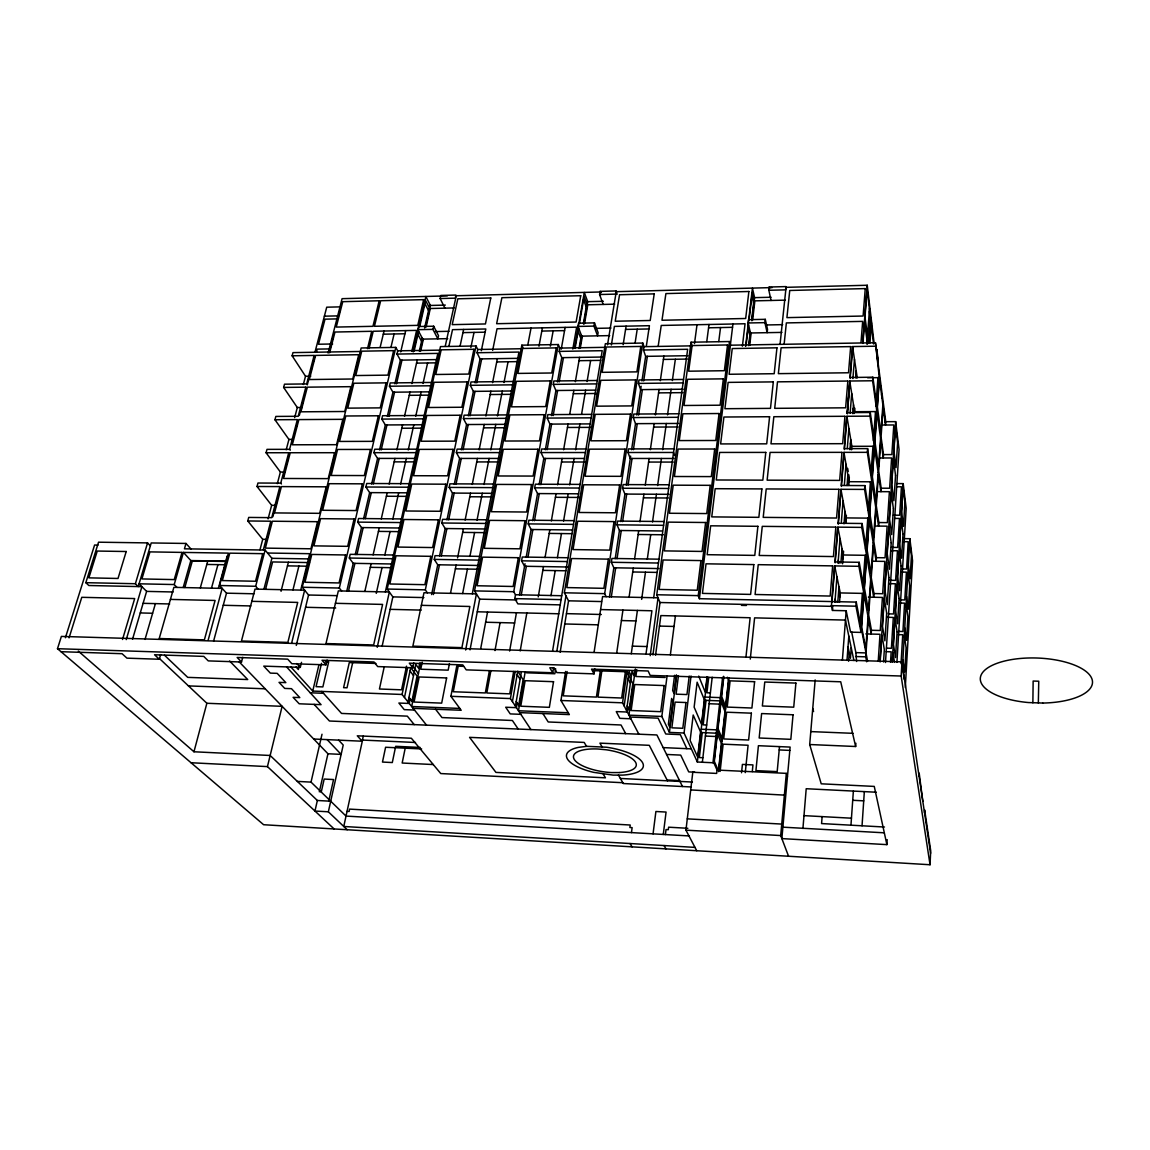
<?xml version="1.0" encoding="UTF-8"?>
<svg xmlns="http://www.w3.org/2000/svg" width="1150" height="1150" viewBox="0 0 1150 1150"><rect width="100%" height="100%" fill="white"/><g stroke="black" fill="none" stroke-linecap="round" stroke-linejoin="round"><path stroke-width="1.5" d="M1032.872 702.822L1033.146 681.044L1038.752 681.217L1038.335 703.009M930.58 853.314L901.988 661.868L61.381 636.41L57.5 648.701L263.623 824.723L930.048 864.742L930.709 850.712L924.643 809.887L924.499 812.633M922.818 801.363L919.181 773.116L919.037 775.991M905.294 687.456L912.554 560.74L909.88 538.689L902.807 538.602M901.025 663.665L902.736 634.742L898.179 634.628M930.048 864.742L901.154 676.027L901.988 661.868M902.247 671.226L909.88 538.689M896.914 662.386L906.186 508.314L903.196 483.618L896.957 483.589M779.513 746.623L777.184 771.621L755.924 770.615L758.411 745.703L790.122 747.083L781.856 838.594L886.88 844.632L887.182 839.644M890.517 662.328L891.178 651.82L886.262 651.676M892.184 662.098L903.196 483.618M892.386 661.451L892.932 652.567L894.499 662.414M883.545 661.926L884.336 649.563L881.906 635.102L880.152 661.954M885.486 662.529L899.056 449.492L895.678 421.647L885.759 421.691L875.438 342.729L730.451 345.201L729.503 341.536L691.064 342.211L656.765 594.751L659.999 602.514L652.941 654.925M878.241 660.991L880.009 634.283L865.821 633.909M880.023 661.034L895.678 421.647M862.04 825.786L864.34 791.617M866.683 661.796L865.734 656.837L868.394 618.671L871.182 634.053L871.441 630.272L868.667 614.848L870.996 581.383L873.698 597.253L873.957 593.558L871.254 577.645L873.54 544.928L876.171 561.272L876.429 557.664L873.799 541.276L876.027 509.306L878.586 526.082L878.83 522.546L876.286 505.727L878.456 474.461L880.958 491.654L881.188 488.204L878.701 470.968L880.842 440.378L883.258 457.973L883.502 454.595L881.072 436.957L883.171 407.043L885.529 425.011L885.759 421.691M815.163 679.938L809.701 744.524L855.643 746.508L855.873 743.259M850.957 825.182L853.372 791.071M856.592 661.494L855.873 652.625L851.589 631.637M859.999 626.003L862.356 593.386M862.931 585.393L865.102 555.306M865.548 549.226L867.79 518.118M868.351 510.384L870.421 481.778M871.096 472.492L872.979 446.286M873.396 440.608L875.495 411.571M875.898 406.036L877.939 377.646M831.939 602.428L834.67 565.915L840.262 592.926L863.822 593.414L858.906 566.303L834.67 565.915L831.436 605.648L832.485 610.434L846.184 610.751L850.569 632.141L861.019 632.414L866.554 555.321L861.781 527.39L862.069 523.494L838.149 523.25L840.894 489.296L864.584 489.411L869.213 518.133L846.213 517.917L840.923 489.296M875.438 342.729L879.304 377.631L866.827 551.511L862.069 523.494M873.554 343.965L867.114 289.599L864.973 317.026L867.488 335.426M851.23 647.766L850.454 658.303L848.01 646.803M874.101 343.059L867.244 285.257L786.068 287.327L780.088 343.922M861.019 632.414L855.959 606.194L856.261 602.097L699.401 598.704L698.251 595.628L729.503 341.536M858.906 566.303L859.208 562.307L835.001 561.933L837.818 527.146L861.781 527.39M864.584 489.411L864.872 485.602L841.225 485.501L843.913 452.353L867.33 452.338L871.829 481.793L849.088 481.706L843.928 452.353M867.33 452.338L867.603 448.615L844.229 448.644L846.874 416.271L870.004 416.128L874.374 446.272L851.877 446.315L846.874 416.271L844.373 449.621M870.004 416.128L870.277 412.491L847.162 412.649L849.735 381.024L872.62 380.765L876.875 411.571L854.622 411.714L849.735 381.024M872.62 380.765L872.879 377.214L850.008 377.488L852.524 346.581L875.179 346.207M868.466 342.873L870.291 318.823M869.961 342.944L871.499 322.762M846.989 660.416L848.815 636.151M848.585 661.236L849.246 652.596M862.759 342.513L867.244 285.257M862.917 343.433L864.556 322.388L867.517 343.908M842.389 660.172L846.184 610.751M866.827 344.08L867.086 340.731M869.572 308.272L867.344 337.41L868.135 343.146M837.775 602.255L838.997 586.845M840.894 563.112L842.044 548.708M844.014 523.825L845.006 511.463M847.076 485.487L847.895 475.079M849.922 449.707L850.727 439.53M852.797 413.655L853.501 404.786M855.643 377.761L856.204 370.817M822.121 816.615L821.574 823.572L884.479 827.023M839.529 602.241L840.262 592.926M842.591 563.802L843.568 551.181M845.811 523.092L846.4 515.444M849.261 479.277L848.772 485.401L847.607 478.788M851.604 449.794L851.863 446.315M854.622 411.714L854.867 408.25M861.019 342.427L862.673 321.382L786.356 322.92L784.185 343.749M835.159 562.824L837.833 527.146L843.266 554.99L866.554 555.321M841.067 490.245L838.307 524.17L838.134 523.25M841.383 486.45L844.086 453.316M847.334 413.641L849.879 382.03L847.334 413.641L847.162 412.649M850.166 378.494L852.682 347.602M832.485 610.434L832.715 607.717M834.9 602.356L836.941 576.941M838.034 563.313L840.032 538.502M841.354 522.057L843.065 500.969M844.359 484.912L846.012 464.312M847.277 448.644L848.887 428.519M850.123 413.195L851.704 393.53M852.912 378.551L854.464 359.332M788.569 856.247L780.706 835.561L786.341 773.361L717.039 770.069L713.863 762.795L723.58 676.315M752.287 771.592L752.948 764.908L742.411 764.419L741.534 772.757M745.272 772.628L748.089 745.258L723.134 744.165L720.13 771.42M750.274 659.108L754.601 617.866L845.466 620.08L853.889 660.488M745.933 657.254L750.131 617.751L660.862 615.581L655.572 655.155M765.282 319.326L767.524 329.36L767.151 332.666L764.908 322.647L765.282 319.326L748.477 319.671L748.089 322.978L750.49 332.982L749.067 345.101M768.861 290.274L769.221 287.026L785.924 286.594L785.579 289.857L768.861 290.274L771.046 300.466M717.039 770.069L716.666 773.418L692.789 772.268L685.946 830.156L696.742 850.741M721.452 743.547L718.434 770.816L714.337 761.343L717.428 733.801M724.989 711.577L722.027 738.329L718.017 728.525L721.05 701.5M728.467 680.211L725.564 706.459L721.625 696.325L723.81 676.89M718.635 771.607L729.043 677.652M712.971 762.752L722.588 677.364M702.276 732.593L699.358 757.577L702.88 757.735M706.043 700.35L703.168 724.859L706.675 725.003M708.731 677.321L706.919 692.774L710.384 692.904M748.65 345.632L750.246 331.976M751.64 319.973L753.983 299.848L752.287 292.459L749.096 319.686M751.899 320.778L754.587 297.634L752.431 288.19L745.602 346.337M749.699 345.431L751.151 332.968M752.646 320.031L754.874 300.854L785.191 300.136M702.363 762.249L712.195 677.249M742.397 346.179L745.056 323.754L661.236 325.45L658.231 345.891M707.049 676.66L705.238 692.128L698.711 676.085M713.863 762.795L697.36 762.019L707.264 677.551M746.062 345.546L748.506 324.717M689.224 676.056L686.952 694.557L676.099 694.169L678.428 675.683M730.207 346.351L732.938 323.998M699.401 598.704L730.451 345.201M697.36 762.019L684.063 733.01L691.049 675.941M663.277 834.44L666.066 812.058L655.902 811.497L653.056 833.851M665.404 834.569L666.023 829.567L668.294 829.696L668.61 827.195L687.844 828.288M676.344 674.992L674.015 693.479L672.649 690.46L674.59 675.294M718.764 341.521L720.533 327.549M684.063 733.01L669.444 732.406L676.646 675.452M669.444 732.406L661.839 716.464L667.115 675.711M670.364 654.81L675.395 615.94M706.776 341.579L709.004 324.487M631.465 832.6L632.126 827.626L629.884 827.497L630.214 825.024L349.614 809.111L349.111 811.469L347.056 811.354M650.21 655.687L658.044 597.813L602.571 596.606L594.104 652.165M694.485 343.562L697.015 324.731M645.969 654.235L651.906 610.779L600.602 609.558M653.703 597.712L687.657 349.284L643.497 350.017L644 346.668L642.778 343.059L605.36 343.706L564.363 592.796L568.546 600.817L560.165 652.251M636.812 669.702L635.878 676.502L665.189 677.494M641.657 599.38L645.466 572.197M647.292 559.216L650.742 534.635M652.524 521.956L656.406 494.241M657.628 485.544L661.423 458.476M662.659 449.664L666.339 423.502M667.546 414.891L671.126 389.318M672.362 380.564L675.352 359.26M626.549 710.499L631.997 671.614L633.909 675.539L634.628 670.436M627.986 707.308L627.325 712.023L616.256 711.591L619.85 718.333L630.847 718.779M629.165 709.593L632.788 683.574L626.951 671.758L593.386 670.651M635.389 669.027L628.964 715.156L661.839 716.464M625.413 671.715L621.661 698.021L597.942 697.13L601.852 670.939M638.868 734.203L622.553 702.822L626.951 671.758M631.278 653.789L637.402 610.434M624.163 705.913L629.021 671.485L631.35 676.229M616.702 652.999L622.941 610.089M629.05 597.396L633.276 568.129M634.584 559.029L638.681 530.725M639.961 521.827L643.942 494.184M645.251 485.171L649.103 458.476M650.368 449.679L654.134 423.574M655.385 414.963L659.065 389.448M660.33 380.707L663.881 356.083M646.329 346.236L649.419 325.694L614.402 326.399L611.383 345M609.457 596.908L613.841 567.784L611.34 562.278L611.929 558.44L658.964 559.173M615.207 558.684L619.447 530.495L617.018 524.831L617.579 521.079L664.111 521.539M620.784 521.597L624.924 494.069L622.553 488.247L623.113 484.581L669.128 484.768M626.276 485.084L630.631 456.09M631.594 449.693L635.519 423.66L633.262 417.565L633.794 414.058L678.845 413.77M636.798 415.078L641.139 386.228M641.944 380.952L645.639 356.356L643.497 350.017M600.329 670.881L596.404 697.072L563.227 695.836L567.108 671.528M611.311 596.951L615.681 567.827M617.047 558.713L621.273 530.524M622.596 521.611L626.721 494.083M628.072 485.099L632.069 458.462M633.377 449.693L637.273 423.66M638.566 415.078L642.376 389.62M643.684 380.938L647.364 356.327M606.136 596.692L604.684 593.644L642.778 343.059M327.103 660.057L325.982 664.844L322.043 660.273L374.023 661.983L377.703 666.583L412.821 667.762L409.328 663.148L462.789 664.901L466.224 669.861L552.747 672.764L549.815 667.762L554.128 667.906L556.859 672.606L594.033 673.857L594.794 668.84M673.799 458.476L630.272 458.462L627.972 452.496L628.518 448.917L674.044 448.859M683.244 389.203L640.636 389.634L638.437 383.41L638.954 379.989L683.531 379.457M635.102 342.988L637.229 329.188M623.142 344.756L626.089 326.154M519.699 712.626L569.379 714.61L560.941 700.494L565.599 671.456M552.747 672.764L553.567 667.791M556.873 651.116L565.944 595.815M615.997 290.95L615.48 294.127L599.596 294.529L600.142 291.367L615.997 290.95L617.148 294.271M607.531 344.842L616.242 291.669L772.139 287.586M555.651 668.739L554.832 673.756L526.499 672.808M552.604 650.9L602.212 350.692L559.188 351.397L559.791 348.091L558.325 344.54L521.856 345.173L474.548 590.899L479.679 599.15L470.034 649.851M594.478 322.877L598.115 332.623L597.583 335.843L593.932 326.111L594.478 322.877L578.536 323.207L577.976 326.428L581.742 336.145L579.701 347.976M550.979 595.714L555.22 570.601M557.376 557.808L561.459 533.571M563.572 521.065L568.172 493.738M569.667 484.854L574.123 458.448M575.589 449.765L579.931 423.948M581.656 413.77L585.623 390.209M587.089 381.556L590.626 360.525M583.798 324.243L587.707 301.659L584.301 292.474L574.684 347.501M518.707 705.281L523.106 679.751L517.744 671.226L512.426 701.629M580.276 348.292L582.374 336.131M584.559 323.509L587.794 304.793L614.689 304.161M525.176 671.902L518.477 710.772L568.273 712.756M538.243 596.922L543.476 566.591M545.028 557.621L549.844 529.704M551.353 520.95L556.054 493.681M557.577 484.797L562.12 458.448M563.615 449.765L568.057 424.005M569.811 413.842L573.879 390.324M575.359 381.699L579.557 357.377M575.086 348.421L578.622 328.109M579.485 323.207L584.114 296.643L586.788 303.816L583.395 323.452M515.43 706.158L521.281 672.506M517.227 703.038L516.422 707.667L505.713 707.236L510.226 713.906L520.849 714.337M579.054 348.493L581.368 335.168M513.662 671.471L509.723 693.852L486.809 693.004L490.892 670.709M530.941 729.589L510.413 698.567L515.171 671.471M572.829 349.025L576.653 327.161L497.03 328.771L492.66 350.362M520.202 650.914L526.844 612.993M521.252 594.996L526.355 566.289M527.965 557.304L532.896 529.518M534.462 520.734L539.293 493.58M540.859 484.725L545.531 458.448M547.084 449.779L551.641 424.091M553.15 415.624L557.621 390.497M559.144 381.915L563.457 357.636M560.251 604.871L517.859 603.894L514.783 598.618L515.488 594.737L513.748 591.718L558.325 344.54M568.287 567.008L524.572 566.26L521.582 560.826L522.258 557.031L567.999 557.75M526.168 557.276L531.128 529.503L528.209 523.897L528.871 520.202L574.123 520.648M532.694 520.72L537.539 493.566L534.692 487.83L535.339 484.207L580.117 484.394M539.12 484.711L543.806 458.448L541.018 452.568L541.65 449.032L585.968 448.974M545.344 449.779L549.93 424.106L547.213 418.082L547.831 414.632L591.689 414.345M551.439 415.639L555.91 390.511L553.265 384.373L553.869 380.995L597.281 380.478M561.243 349.183L565.139 327.391M509.622 651.015L516.451 612.749M519.455 594.967L525.018 563.744M557.448 381.944L561.775 357.664L559.188 351.397M489.411 670.666L485.329 692.947L453.272 691.754L458.203 666.181M550.361 346.164L553.164 330.841M494.989 650.569L500.092 622.61M538.976 346.207L542.412 327.851M480.743 648.384L487.543 612.03M465.649 650.009L476.416 593.889L423.976 592.753L412.864 646.171L461.912 647.651L469.861 606.481L421.36 605.331M527.836 344.784L531.027 328.081M413.152 708.357L461.179 710.269L450.901 696.311L456.737 666.137L463.507 666.353M472.305 593.803L518.966 352.058L477.049 352.748L477.724 349.485L476.028 345.978L440.479 346.596L387.205 589.044L392.854 596.893L382.088 646.415M462.645 593.515L467.432 569.049M469.904 556.442L474.591 532.536M477.02 520.202L482.296 493.249M484.021 484.481L489.124 458.433M490.806 449.851L495.794 424.379M497.447 415.984L502.334 391.072M504.002 382.533L508.07 361.761M449.449 663.579L448.155 670.163L420.756 669.228L422.194 662.213M450.498 593.242L456.133 565.096M457.556 557.951L463.393 528.727M465.118 520.087L470.494 493.192M472.247 484.423L477.437 458.433M479.147 449.866L484.236 424.436M485.904 416.056L490.878 391.187M492.574 382.662L497.375 358.656M405.202 748.176L402.169 763.025L433.277 764.549M481.332 350.721L485.803 328.986L452.511 329.662L448.931 346.164M410.176 698.913L409.242 703.455L398.892 703.038L404.239 709.636L414.503 710.053M431.609 594.564L437.733 564.779L434.269 559.403L435.045 555.666L479.536 556.356M439.559 555.924L445.179 528.526L441.801 522.991L442.563 519.34L486.594 519.786M446.962 519.872L452.467 493.077L449.176 487.413L449.909 483.848L493.494 484.021M454.264 484.337L459.598 458.433L456.378 452.626L457.096 449.132L500.236 449.075M461.351 449.88L466.569 424.537L463.421 418.6L464.126 415.179L506.834 414.906M468.338 415.883L473.383 391.374L470.307 385.322L470.997 381.973L513.288 381.469M475.122 382.907L480.053 358.915L477.049 352.748M433.363 594.593L439.473 564.808M441.298 555.953L446.904 528.54M448.687 519.886L454.178 493.091M455.975 484.351L461.294 458.433M463.048 449.88L468.237 424.522M470.019 415.869L475.036 391.359M476.776 382.878L481.692 358.901M411.944 701.126L417.076 676.056L410.679 667.633L404.484 697.489M419.75 663.018L418.672 668.294L415.783 664.456L408.063 701.96M420.569 663.162L411.686 706.517L459.827 708.429M412.821 667.762L413.827 662.903M406.525 666.166L401.58 689.827L379.442 689.008L384.158 667.115M426.535 725.147L402.083 694.471L407.618 667.848M427.34 592.825L425.342 589.849L476.028 345.978M470.853 347.544L474.03 332.408M460.115 345.92L463.622 329.432M313.706 739.004L362.178 741.218L363.299 736.029M377.229 647.306L389.332 592.006L338.33 590.899L325.982 643.554L373.664 644.992L382.591 604.411L335.426 603.304M445.309 345.934L456.262 295.751L601.393 291.956M385.351 591.919L437.848 353.395L396.98 354.071L397.728 350.836L395.801 347.386L361.158 347.99L302.249 587.247L308.559 595.01L336.806 595.643M328.742 801.119L333.558 779.542L324.185 779.053L321.195 792.307M376.266 593.371L382.03 567.539M384.804 555.105L390.051 531.516M392.826 519.053L398.691 492.775M400.617 484.121L406.338 458.419M408.236 449.952L413.827 424.81M415.754 416.185L421.159 391.92M423.042 383.482L427.613 362.954M347.199 829.739L328.354 811.799L343.217 745.027L338.574 740.054M433.665 326.212L438.538 335.699L437.834 338.848L432.946 329.374L433.665 326.212L418.499 326.528L417.781 329.676L422.783 339.121L420.009 351.397M440.148 298.54L440.838 295.449L455.932 295.061L455.256 298.166L440.148 298.54L444.921 308.171M78.315 651.13L193.962 751.769L270.164 755.478L317.357 800.486L314.971 811.038L328.354 811.799M319.326 791.833L327.951 753.753L239.028 661.71M364.838 591.402L371.134 563.644M373.103 554.918L379.256 527.778M381.254 518.938L387.191 492.717M389.146 484.064L394.967 458.419M396.879 449.952L402.558 424.868M404.512 416.257L410.004 392.035M411.901 383.611L417.277 359.893M419.333 351.181L422.28 338.172M424.58 327.98L429.209 307.567L425.658 300.581L419.764 326.413M425.414 327.506L430.402 305.454L425.859 296.527L413.209 351.9M420.699 350.994L423.372 339.121M426.161 326.787L430.301 308.516L454.192 307.941M352.676 662.688L347.027 687.801L343.591 687.671L349.284 662.572L375.935 663.449M414.115 351.138L418.643 331.315M689.396 835.949L346.021 816.083L311.032 782.115L322.014 734.232M411.815 351.397L416.616 330.381L373.218 331.257L368.992 348.651M348.522 590.999L354.919 563.356M356.946 554.616L363.199 527.591M365.24 518.779L371.306 492.617M373.304 483.992L379.227 458.404M381.182 449.966L386.975 424.939M388.959 416.401L394.565 392.193M396.491 383.827L401.982 360.137M346.811 590.971L353.223 563.327L349.312 558.023L350.175 554.329L393.473 555.004M355.249 554.602L361.517 527.577L357.707 522.114L358.541 518.506L401.408 518.938M363.572 518.751L369.639 492.617L365.901 487.011L366.735 483.489L409.17 483.676M371.637 483.992L377.574 458.404L373.937 452.683L374.742 449.233L416.76 449.176M379.529 449.966L385.351 424.954L381.786 419.089L382.576 415.725L424.192 415.452M387.32 416.401L392.941 392.207L389.462 386.228L390.238 382.936L431.451 382.447M400.732 351.886L405.677 330.611M394.881 383.841L400.387 360.151L396.98 354.071M402.083 694.471L312.743 691.078L318.895 664.944M321.54 663.334L316.063 686.651L322.863 686.909L328.67 661.897L325.306 661.782M341.607 590.971L339.336 588.038L395.801 347.386M390.971 347.271L394.105 333.974M286.58 666.914L321.066 704.663L299.187 703.786L293.106 697.331L299.791 697.59L291.482 688.678L284.726 688.419L279.033 682.367L285.832 682.626L277.193 673.354L270.336 673.109L263.752 666.123L300.294 667.374L301.516 662.342M380.147 347.329L384.057 331.042M299.173 666.123L298.353 669.516L296.067 666.971M367.497 348.68L371.738 331.286L334.981 332.034L329.662 352.777M296.283 645.409L308.559 595.01M334.132 828.963L267.447 766.604L282.124 706.33L206.871 703.268L159.318 658.404M291.683 642.979L304.635 590.18L254.998 589.102L241.457 641.01L287.859 642.404L297.706 602.413L251.807 601.321M300.739 590.094L309.709 553.696L267.562 553.035M292.977 589.849L298.899 566.059M281.046 591.287L288.391 562.221M329.202 352.015L332.752 338.186M338.387 316.207L339.696 311.132M263.939 589.145L271.889 558.311L265.118 550.045L184.446 548.823L185.984 543.447L151.211 542.958L138.23 586.586L135.384 583.726L85.833 582.676L98.541 542.196L147.559 542.901L150.334 545.848M265.592 589.217L272.607 561.947L309.494 562.58M328.124 353.064L342.096 298.669L447.336 295.895M160.641 654.594L159.318 659.252L154.574 654.767L203.766 656.391L208.279 660.891L241.514 662.012L242.736 657.283M263.393 549.614L270.811 521.209L247.768 520.964L248.716 517.428L271.745 517.658L279.853 486.594L257.025 486.493L257.959 483.029L280.758 483.129L281.419 483.992M280.758 483.129L288.707 452.741L266.081 452.755L267.001 449.363L289.599 449.334L290.231 450.225M289.599 449.334L297.361 419.606L274.951 419.75L275.842 416.429L298.238 416.286L305.842 387.176L283.633 387.435L284.51 384.186L306.691 383.927L307.294 384.848L308.603 379.831M306.691 383.927L314.137 355.436L292.129 355.796L292.991 352.619L359.677 351.483M314.913 352.418L326.729 307.194L340.443 306.863M267.116 538.746L268.424 533.744M272.852 516.781L274.203 511.606M275.109 508.156L276.46 502.981M283.173 477.25L284.496 472.19M286.695 463.752L288.018 458.692M295.838 428.763L297.131 423.818M299.302 415.481L300.639 410.349M301.53 406.927L302.867 401.796M310.787 371.45L312.11 366.419M312.987 363.069L314.726 356.371L314.137 355.436M316.408 352.202L317.213 349.126L329.647 348.91M258.175 589.174L255.674 586.27L265.118 550.045M259.986 549.729L262.717 539.336L247.768 520.964M268.079 518.894L271.644 505.324L257.025 486.493M277.337 483.647L280.384 472.032L266.081 452.755M286.221 449.751L288.938 439.429L274.951 419.75M294.659 417.622L297.304 407.517L283.633 387.435M303.341 384.503L305.512 376.251L292.129 355.796M193.962 751.769L206.871 703.268M213.584 641.154L226.507 593.17L219.564 585.508L228.376 553.121L183.425 552.417L174.225 584.545L176.971 587.42M208.107 640.349L222.18 588.398L173.866 587.348L159.218 638.523L204.369 639.889L215.093 600.458L170.416 599.409M218.399 588.311L227.182 556.025M211.514 588.081L217.939 564.636M200.316 587.851L207.733 561.157M183.224 587.434L190.842 560.553L183.425 552.417M184.834 587.521L192.352 560.898L226.579 561.488M145.015 639.414L155.408 603.621M132.537 639.242L146.611 591.387L139.078 583.812L174.225 584.545M126.241 639.601L141.91 586.658L88.823 585.508L85.833 582.676M122.518 639.486L134.679 598.561L81.779 597.31L69.058 637.862M135.384 583.726L147.559 542.901M65.406 637.747L94.587 545.028L98.009 545.071M429.252 305.483L445.309 305.095M587.305 301.674L603.376 301.286M753.236 297.678L771.075 297.246M324.386 316.178L338.129 315.876M337.353 318.881L325.019 319.168L318.478 344.238L332.637 343.979M417.781 329.676L432.946 329.374M577.976 326.428L593.932 326.111M748.089 322.978L764.908 322.647M435.347 331.574L449.104 331.301M595.628 328.368L610.981 328.066M765.67 324.99L782.69 324.645M383.295 334.19L404.944 333.759M462.947 332.623L485.142 332.178M541.808 331.071L564.564 330.625M625.571 329.418L648.931 328.957M708.572 327.793L732.536 327.319M422.783 339.121L447.724 338.661M581.742 336.145L609.701 335.613M750.49 332.982L781.943 332.393M397.728 350.836L440.507 350.118M477.724 349.485L521.669 348.738M559.791 348.091L604.943 347.329M644 346.668L692.142 345.848M400.387 360.151L437.719 359.576M480.053 358.915L518.348 358.326M561.775 357.664L602.873 357.018M645.639 356.356L687.815 355.709M416.544 363.127L437.129 362.825M496.728 361.934L517.845 361.618M578.982 360.697L600.645 360.367M663.392 359.433L687.355 359.073M305.512 376.251L310.759 376.179M867.617 377.761L879.304 377.631M389.462 386.228L430.718 385.768M470.307 385.322L512.641 384.833M553.265 384.373L596.721 383.884M638.437 383.41L683.057 382.907M392.941 392.207L429.166 391.834M473.383 391.374L512.181 390.971M555.91 390.511L595.743 390.109M409.242 395.327L430.028 395.126M490.202 394.536L511.534 394.321M573.289 393.717L596.864 393.487M658.562 392.883L682.769 392.639M297.304 407.517L302.349 407.474M381.786 419.089L423.444 418.844M463.421 418.6L506.173 418.341M547.213 418.082L591.114 417.824M633.262 417.565L678.356 417.292M385.351 424.954L421.906 424.767M466.569 424.537L505.756 424.336M549.93 424.106L590.151 423.904M635.519 423.66L678.572 423.444M882.165 425.026L893.809 424.968L891.854 454.581L883.502 454.595M401.796 428.231L422.783 428.145M483.546 427.857L505.094 427.757M567.467 427.469L591.287 427.369M653.631 427.081L678.098 426.966M288.938 439.429L292.33 439.415M373.937 452.683L415.998 452.654M456.378 452.626L499.56 452.597M541.018 452.568L585.379 452.525M627.972 452.496L673.555 452.467L674.576 455.472M879.879 457.973L891.624 457.973L889.64 488.232L881.188 488.204M377.574 458.404L416.128 458.419M459.598 458.433L499.172 458.433M543.806 458.448L584.444 458.462M394.177 461.869L415.366 461.883M476.747 461.926L498.496 461.941M561.516 461.998L585.58 462.012M648.586 462.056L673.311 462.084M280.384 472.032L283.806 472.032M896.756 486.766L901.442 486.795L899.674 515.214L893.378 515.157M365.901 487.011L408.394 487.212M449.176 487.413L492.804 487.629M534.692 487.83L579.514 488.046M622.553 488.247L668.624 488.463M877.522 491.639L889.41 491.697L887.369 522.632L878.83 522.546M369.639 492.617L406.927 492.818M452.467 493.077L492.444 493.307M537.539 493.566L578.608 493.81M624.924 494.069L668.912 494.313M386.4 496.239L406.151 496.354M469.789 496.757L491.754 496.901M555.421 497.303L579.744 497.447M643.425 497.849L668.409 498.007M271.644 505.324L275.094 505.353M894.743 518.406L899.473 518.449L897.661 547.457L891.307 547.371M875.121 526.039L887.139 526.168L885.054 557.793L876.429 557.664M357.707 522.114L400.617 522.56M441.801 522.991L485.889 523.451M528.209 523.897L573.505 524.371M617.018 524.831L663.593 525.32M361.517 527.577L399.179 528.008M445.179 528.526L485.573 528.986M531.128 529.503L572.628 529.963M619.447 530.495L662.328 530.984M378.436 531.386L400.042 531.645M462.659 532.393L484.869 532.651M549.197 533.413L572.01 533.686M638.135 534.477L663.392 534.779M903.799 541.664L908.212 541.722L906.602 569.02L902.146 568.948M262.717 539.336L266.211 539.379M891.092 550.678L897.46 550.764L895.62 580.376L889.194 580.261M872.678 561.214L884.81 561.401L882.682 593.731L873.957 593.558M349.312 558.023L392.653 558.727M434.269 559.403L478.802 560.122M521.582 560.826L567.367 561.559M611.34 562.278L658.433 563.04M271.889 558.311L308.876 558.914M901.959 572.067L906.43 572.139L904.791 599.955L900.277 599.869M190.842 560.553L226.392 561.157M353.223 563.327L392.941 564.003M437.733 564.779L478.544 565.469M613.841 567.784L658.792 568.56M206.813 564.434L225.917 564.765M287.471 565.857L307.079 566.202M370.3 567.324L392.121 567.712M455.386 568.833L477.811 569.236M542.829 570.386L565.886 570.788M632.716 571.967L656.664 572.398M888.979 583.639L895.404 583.754L893.536 613.971L888.663 613.87M868.394 597.137L882.438 597.439L880.253 630.502L871.441 630.272M219.564 585.508L255.674 586.27M302.249 587.247L339.336 588.038M387.205 589.044L425.342 589.849M474.548 590.899L513.748 591.718M564.363 592.796L604.684 593.644M656.765 594.751L698.251 595.628M515.488 594.737L561.717 595.729M900.091 603.046L904.59 603.132L902.923 631.508L898.38 631.393M514.783 598.618L561.071 599.639M831.436 605.648L855.959 606.194M659.999 602.514L832.801 606.366M146.611 591.387L173.104 591.977M226.507 593.17L254.006 593.788M392.854 596.893L423.876 597.583M568.546 600.817L601.508 601.565M479.679 599.15L516.781 599.984M741.434 605.374L746.422 605.489M886.822 617.277L893.32 617.435L891.394 648.284L886.477 648.154M143.103 603.319L169.654 603.966M223.244 605.274L250.829 605.949M305.569 607.286L335.671 608.019M390.137 609.342L421.274 610.104M566.461 613.64L601.292 614.488M477.279 611.786L558.857 613.784M621.417 620.554L635.921 620.928M659.453 626.074L674.029 626.448M140.271 612.936L152.605 613.252M564.779 623.961L597.957 624.824M485.631 622.222L514.625 622.984M632.356 646.128L647.019 646.559M855.873 652.625L866.008 652.927M855.586 656.535L865.734 656.837M57.5 648.701L901.154 676.027M61.007 651.691L122.073 653.703L126.96 658.159L159.318 659.252M325.982 664.844L291.827 663.694L287.716 659.151L237.159 657.484L241.514 662.012M704.964 697.058L721.179 697.662L725.578 708.946M704.591 700.307L720.82 700.911L725.219 712.152M709.133 703.728L719.584 704.131M188.456 685.903L265.204 688.807M450.901 696.311L510.413 698.567M560.941 700.494L622.553 702.822M310.213 692.789L323.481 693.292M629.941 717.039L658.102 718.161L665.749 734.002L680.326 734.62L686.852 748.664M810.793 731.601L853.041 733.326M701.198 729.229L717.557 729.905L722.042 740.83M700.81 732.536L717.183 733.226L721.683 744.107M705.396 736.057L715.933 736.503M779.211 749.929L789.82 750.404M663.176 747.615L691.337 748.866M415.495 742.483L362.537 740.068L343.764 826.476L694.988 847.392M666.569 754.458L680.714 755.104L688.721 771.894L694.701 772.182M420.152 747.443L395.672 746.321L392.308 762.551L382.476 762.062L385.595 747.256L421.647 748.938M327.951 753.753L341.133 754.386L327.132 739.622M667.072 779.973L679.535 780.591M620.382 778.464L692.386 782.043M876.314 792.221L806.208 788.727L802.93 828.489M622.84 782.719L440.766 773.562L411.355 738.242L357.291 735.813L362.178 741.218M691.294 786.959L623.314 783.538L618.441 775.114M191.029 762.738L267.447 766.604M852.711 800.285L863.722 800.846M297.347 781.396L311.032 782.115M803.936 815.637L851.446 818.196M690.704 789.935L784.372 795.11M687.283 818.857L781.741 824.076L782.891 827.166L884.048 832.801M317.357 800.486L330.711 801.219M685.946 830.156L780.706 835.561M164.536 655.27L187.723 677.364L247.724 679.549L229.597 661.006M314.123 704.389L329.446 721.007L656.909 734.965L682.482 786.514M290.936 667.058L312.743 691.078M185.984 543.447L191.259 549.298M296.844 663.536L300.294 667.374M321.799 691.423L341.536 713.431L407.33 716.148L414.216 724.615M408.997 697.418L412.62 701.989M435.562 709.248L441.974 717.571L512.397 720.489L518.204 729.057M409.989 670.982L413.497 675.582M412.246 665.447L418.427 673.627M288.707 452.741L289.34 453.632M305.842 387.176L306.446 388.111M516.235 701.529L519.268 706.158M542.886 713.546L548.205 721.97L621.043 724.989L625.701 733.643M517.141 674.633L520.102 679.291M629.999 843.525L632.069 846.86M586.529 746.336L584.186 742.426L469.588 737.351L495.938 772.398L605.446 777.831L603.232 774.151M602.025 746.796L599.898 743.13L649.276 745.315L667.503 780.807M664.039 845.552L665.951 848.887M594.033 673.857L591.503 669.142L648.14 670.996L650.196 675.409L840.722 681.792L855.643 746.508M417.924 334.478L421.561 341.32M627.21 705.784L629.625 710.47M424.954 303.686L428.519 310.644M628.029 678.428L630.372 683.143M521.856 345.173L522.905 347.53M578.062 331.344L580.808 338.387M583.567 299.805L586.241 306.978M727.361 677.235L728.683 680.8M600.142 291.367L600.746 293.077M599.596 294.529L603.161 304.434M786.341 773.361L787.448 776.638M691.064 342.211L691.783 344.626M809.701 744.524L821.215 783.811L874.259 786.413L886.88 844.632M812.748 708.558L813.568 711.534M748.118 328.023L749.857 335.283M751.913 295.708L753.609 303.082M835.159 599.064L835.863 602.298M769.221 287.026L769.594 288.794M838.681 590.827L839.96 596.893M838.292 560.093L838.982 563.442M841.728 552.589L842.964 558.857M856.261 602.097L867.589 661.207M844.704 515.258L845.897 521.697M859.208 562.307L864.096 589.504M847.651 468.352L848.197 471.428M848.772 474.749L849.347 478.069M850.439 443.152L851.288 448.227M864.872 485.602L869.486 514.395M853.214 408.336L854.048 413.526M852.553 346.581L857.268 377.89M867.603 448.615L872.088 478.141M855.931 374.282L856.462 377.818M902.462 667.661L904.274 679.707M902.908 659.928L904.705 672.06L906.099 647.838L904.346 635.447M870.277 412.491L874.633 442.721M904.791 627.871L906.531 640.349L907.911 616.601L906.186 603.851M872.879 377.214L877.119 408.077M906.631 596.419L908.327 609.241L909.679 585.939L907.997 572.858M879.276 376.956L879.736 380.463M880.426 385.739L880.886 389.246M881.576 394.522L882.05 398.044M882.74 403.305L883.2 406.827M883.89 412.103L884.35 415.61M884.81 419.118L885.27 422.639M869.328 311.535L871.24 326.011M908.428 565.57L910.096 578.723L911.418 555.852L909.779 542.455M897.072 631.738L895.505 657.556L893.435 644.316L895.045 618.183L897.072 631.738M899.099 598.474L897.561 623.76L895.548 610.118L897.115 584.531L899.099 598.474M901.083 565.872L899.573 590.654L897.604 576.61L899.156 551.554L901.083 565.872M903.023 533.916L901.542 558.21L899.631 543.806L901.14 519.239L903.023 533.916M904.921 502.593L903.483 526.398L901.614 511.649L903.095 487.586L904.921 502.593M886.679 613.194L884.896 640.823L882.481 626.261L884.307 598.259L886.679 613.194M888.964 577.616L887.225 604.656L884.867 589.619L886.664 562.249L888.964 577.616M891.207 542.814L889.496 569.264L887.211 553.783L888.964 527.016L891.207 542.814M893.392 508.76L891.724 534.635L889.511 518.751L891.221 492.559L893.392 508.76M895.534 475.424L893.909 500.753L891.739 484.466L893.421 458.85L895.534 475.424M897.633 442.779L896.037 467.59L893.938 450.929L895.577 425.859L897.633 442.779M868.049 616.759L865.806 648.744L861.637 626.908L863.981 594.306L868.049 616.759M870.665 579.413L868.48 610.664L864.426 588.096L866.712 556.255L870.665 579.413M873.209 542.901L871.082 573.447L867.143 550.174L869.371 519.081L873.209 542.901M875.711 507.222L873.626 537.079L869.803 513.144L871.973 482.77L875.711 507.222M878.154 472.319L876.113 501.515L872.39 476.977L874.518 447.278L878.154 472.319M880.541 438.193L878.542 466.756L874.934 441.614L877.004 412.591L880.541 438.193M882.869 404.814L880.914 432.745L877.407 407.057L879.448 378.681L882.869 404.814M878.025 358.8L877.795 361.963L876.774 349.226L878.025 358.8M865.26 288.592L863.104 316.034L786.916 317.63L789.748 290.476L865.26 288.592M832.658 565.886L830.171 596.059L755.09 594.492L758.224 564.664L832.658 565.886M835.834 527.117L833.419 556.571L759.201 555.464L762.263 526.355L835.834 527.117M838.939 489.296L836.582 518.032L763.212 517.371L766.216 488.937L838.939 489.296M841.973 452.353L839.673 480.412L767.136 480.168L770.069 452.41L841.973 452.353M844.934 416.286L842.691 443.684L770.974 443.828L773.835 416.717L844.934 416.286M847.837 381.038L845.638 407.819L774.712 408.336L777.501 381.843L847.837 381.038M850.669 346.61L848.513 372.772L778.363 373.649L781.094 347.746L850.669 346.61M793.04 714.783L790.826 739.335L759.173 737.998L761.616 713.561L793.04 714.783M795.901 683.086L793.73 707.178L762.364 705.999L764.764 682.022L795.901 683.086M751.381 713.173L748.621 740.025L723.709 738.947L726.656 712.209L751.381 713.173M754.616 681.691L751.913 708.026L727.217 707.092L730.106 680.857L754.616 681.691M753.811 564.592L750.619 594.406L702.434 593.4L706.028 563.816L753.811 564.592M757.893 526.312L754.788 555.393L707.149 554.688L710.657 525.809L757.893 526.312M761.889 488.923L758.856 517.327L711.749 516.896L715.185 488.692L761.889 488.923M765.785 452.41L762.824 480.154L716.249 479.981L719.598 452.439L765.785 452.41M769.594 416.731L766.705 443.842L720.633 443.929L723.911 417.019L769.594 416.731M773.318 381.886L770.486 408.365L724.917 408.71L728.122 382.389L773.318 381.886M776.954 347.817L774.194 373.707L729.114 374.268L732.248 348.551L776.954 347.817M748.88 291.511L745.674 318.493L661.997 320.246L665.908 293.581L748.88 291.511M700.566 731.961L697.633 756.959L690.129 740.456L693.191 715.012L700.566 731.961M704.346 699.703L701.471 724.227L694.14 707.149L697.13 682.194L704.346 699.703M700.925 560.582L697.259 590.223L659.122 589.447L663.104 559.992L700.925 560.582M705.626 522.503L702.046 551.439L664.341 550.893L668.222 522.129L705.626 522.503M710.211 485.329L706.732 513.576L669.429 513.259L673.239 485.171L710.211 485.329M714.696 449.003L711.289 476.603L674.403 476.503L678.126 449.061L714.696 449.003M719.081 413.526L715.76 440.493L679.262 440.579L682.899 413.77L719.081 413.526M723.364 378.853L720.116 405.202L684.02 405.49L687.571 379.284L723.364 378.853M727.548 344.957L724.371 370.717L688.663 371.191L692.128 345.561L727.548 344.957M685.975 702.535L682.812 728.281L671.859 727.835L675.093 702.118L685.975 702.535M672.994 701.428L669.746 727.145L668.366 724.227L671.643 698.438L672.994 701.428M664.139 685.558L660.747 711.678L631.149 710.527L634.757 684.538L664.139 685.558M654.221 293.868L650.21 320.491L615.236 321.224L619.548 294.745L654.221 293.868M608.336 559.13L603.879 588.326L566.821 587.578L571.579 558.541L608.336 559.13M614.057 521.597L609.716 550.117L573.045 549.585L577.702 521.238L614.057 521.597M619.649 484.941L615.408 512.785L579.14 512.483L583.683 484.783L619.649 484.941M625.111 449.118L620.971 476.33L585.077 476.229L589.519 449.161L625.111 449.118M630.459 414.115L626.405 440.709L590.899 440.809L595.24 414.345L630.459 414.115M635.677 379.902L631.709 405.907L596.577 406.18L600.817 380.305L635.677 379.902M640.78 346.438L636.899 371.867L602.126 372.327L606.28 347.027L640.78 346.438M553.538 681.691L549.355 707.336L520.763 706.215L525.148 680.699L553.538 681.691M580.736 295.723L576.107 322.043L496.642 323.711L501.903 297.692L580.736 295.723M518.334 557.707L513.13 586.486L477.092 585.753L482.583 557.146L518.334 557.707M525.018 520.706L519.929 548.823L484.279 548.306L489.641 520.361L525.018 520.706M531.559 484.552L526.585 512.023L491.309 511.721L496.556 484.409L531.559 484.552M537.941 449.219L533.082 476.071L498.166 475.971L503.298 449.262L537.941 449.219M544.194 414.69L539.436 440.939L504.879 441.025L509.896 414.906L544.194 414.69M550.289 380.909L545.661 406.582L511.448 406.841L516.35 381.311L550.289 380.909M556.269 347.875L551.727 372.988L517.859 373.419L522.661 348.45L556.269 347.875M446.631 677.939L441.686 703.124L414.058 702.046L419.175 676.976L446.631 677.939M490.791 297.965L485.429 323.955L452.209 324.645L457.829 298.799L490.791 297.965M430.79 556.327L424.882 584.689L389.836 583.984L396.017 555.781L430.79 556.327M438.394 519.843L432.616 547.558L397.929 547.069L403.966 519.498L438.394 519.843M445.826 484.193L440.177 511.276L405.835 510.988L411.743 484.035L445.826 484.193M453.086 449.334L447.566 475.812L413.569 475.712L419.348 449.377L453.086 449.334M460.187 415.236L454.782 441.14L421.13 441.226L426.779 415.466L460.187 415.236M467.13 381.901L461.854 407.244L428.519 407.503L434.053 382.289L467.13 381.901M473.929 349.284L468.754 374.066L435.764 374.497L441.169 349.83L473.929 349.284M423.66 299.647L417.766 325.364L374.44 326.284L380.664 300.725L423.66 299.647M345.632 554.976L339.049 582.949L304.951 582.259L311.779 554.444L345.632 554.976M354.085 518.995L347.659 546.336L313.893 545.862L320.577 518.664L354.085 518.995M362.351 483.834L356.069 510.557L322.632 510.269L329.173 483.69L362.351 483.834M370.444 449.434L364.291 475.568L331.186 475.467L337.582 449.463L370.444 449.434M378.35 415.783L372.341 441.356L339.552 441.442L345.805 415.998L378.35 415.783M386.084 382.864L380.204 407.876L347.731 408.135L353.855 383.238L386.084 382.864M393.659 350.635L387.909 375.13L355.752 375.547L361.732 351.181L393.659 350.635M379.184 300.768L372.945 326.312L336.26 327.074L342.772 301.674L379.184 300.768M317.601 521.697L310.917 548.794L265.363 548.119L272.377 521.223L317.601 521.697M326.197 486.824L319.671 513.331L274.548 512.914L281.405 486.608L326.197 486.824M334.607 452.712L328.21 478.63L283.518 478.472L290.246 452.741L334.607 452.712M342.829 419.333L336.576 444.691L292.316 444.791L298.885 419.592L342.829 419.333M350.879 386.673L344.756 411.499L300.912 411.815L307.338 387.162L350.879 386.673M358.757 354.703L352.762 378.997L309.336 379.543L315.618 355.408L358.757 354.703M262.732 553.668L255.53 581.253L222.338 580.577L229.784 553.15L262.732 553.668M182.031 552.402L174.225 579.6L141.91 578.939L149.946 551.885L182.031 552.402M126.212 551.511L118.019 578.464L88.866 577.861L97.261 551.051L126.212 551.511M586.615 746.321L578.349 747.399A38.841 13.57 8.3 0 0 593.644 772.354L613.151 775.114L622.423 775.114A38.841 13.57 8.3 0 0 642.476 762.536A38.841 13.57 8.3 0 0 606.409 747.212L586.615 746.321M619.246 772.556L611.656 772.57A31.726 11.083 8.3 0 1 574.224 759.345A31.726 11.083 8.3 0 1 597.813 748.995L606.122 749.771A31.726 11.083 8.3 0 1 635.562 762.277A31.726 11.083 8.3 0 1 619.246 772.556M1042.734 703.053L1028.488 702.549A56.149 22.497 2 0 1 989.503 666.77A56.149 22.497 2 0 1 1084.22 670.134A56.149 22.497 2 0 1 1042.734 703.053"/></g></svg>
